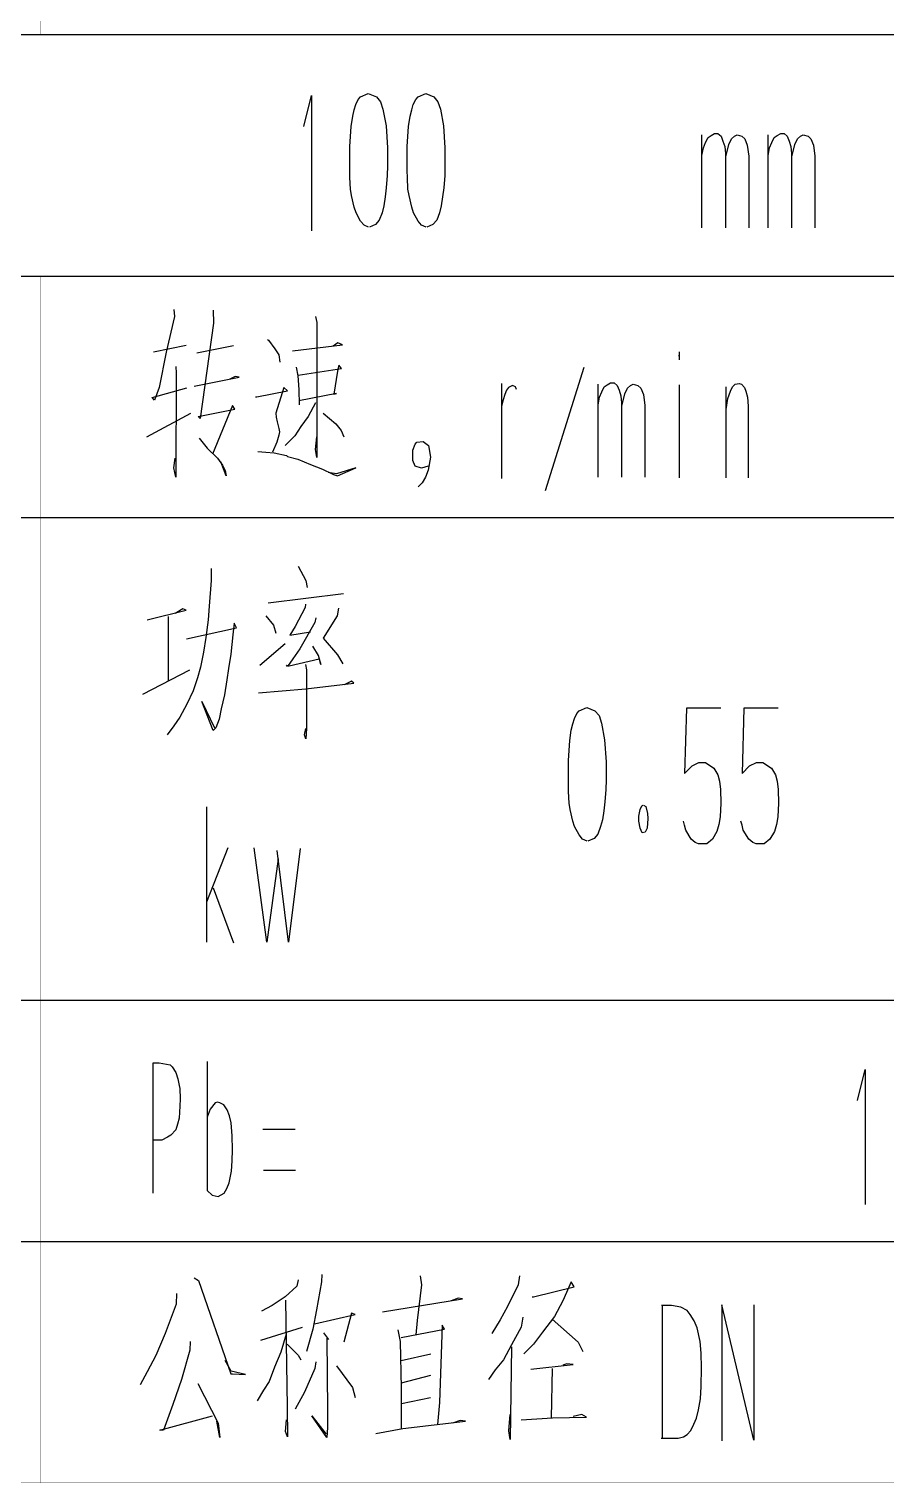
# Model space of a CAD drawing. Extents: x 0 to 2376, y 0 to 3364.
# Drawn here: x 1934.7 to 2034, y 2346.8 to 2515.4 of the extents above; entities that cross this region are included whole.
import ezdxf

# ---------------------------------------------------------------- set-up
doc = ezdxf.new("R2010")
doc.units = 0
doc.header["$MEASUREMENT"] = 0
doc.layers.add('6', color=7, linetype='Continuous')
doc.layers.add('8', color=7, linetype='Continuous')

# ---------------------------------------------------------------- blocks, each defined once
blk = doc.blocks.new('BLKENT81')
at = {"layer": '8', "color": 2, "linetype": 'Continuous'}
for p, q in [((1955.79, 2452.87), (1955.79, 2451.46)), ((1965.88, 2453.11), (1966.77, 2451.46)), ((1955.79, 2451.46), (1955.53, 2448.48)), ((1966.77, 2451.46), (1966.92, 2450.67)), ((1962.38, 2448.87), (1971.11, 2449.97)), ((1948.36, 2446.91), (1952.86, 2448.01)), ((1950.77, 2447.3), (1950.77, 2439.77)), ((1952.49, 2448.16), (1951.6, 2447.62)), ((1952.86, 2448.01), (1952.49, 2448.16)), ((1955.53, 2448.48), (1955.42, 2446.91)), ((1962.11, 2447.38), (1963, 2446.28)), ((1966.66, 2448.32), (1965.51, 2446.13)), ((1966.72, 2448.71), (1966.66, 2448.32)), ((1970.38, 2447.38), (1968.75, 2444.79)), ((1970.53, 2448.24), (1970.38, 2447.38)), ((1952.91, 2444.71), (1958.72, 2445.97)), ((1955.42, 2446.91), (1955.16, 2444.87)), ((1958.45, 2446.52), (1958.3, 2445.18)), ((1958.72, 2445.97), (1958.45, 2446.52)), ((1963, 2446.28), (1963.26, 2445.34)), ((1965.51, 2446.13), (1964.89, 2445.11)), ((1967.81, 2446.6), (1966.04, 2443.54)), ((1967.92, 2447.15), (1967.81, 2446.6)), ((1955.16, 2444.87), (1954.9, 2443.15)), ((1958.3, 2445.18), (1958.04, 2442.91)), ((1961.43, 2441.66), (1964.36, 2444.16)), ((1964.89, 2445.11), (1967.29, 2445.5)), ((1968.75, 2444.79), (1970.43, 2442.83)), ((1954.9, 2443.15), (1954.53, 2441.42)), ((1958.04, 2442.91), (1957.77, 2441.26)), ((1965.25, 2442.36), (1964.62, 2441.5)), ((1964.83, 2441.58), (1968.28, 2442.36)), ((1966.04, 2443.54), (1965.25, 2442.36)), ((1968.23, 2442.75), (1967.55, 2443.85)), ((1968.49, 2441.73), (1968.23, 2442.75)), ((1968.28, 2442.36), (1968.49, 2441.73)), ((1970.43, 2442.83), (1971.06, 2441.81)), ((1947.84, 2438.28), (1953.28, 2441.11)), ((1954.53, 2441.42), (1954.17, 2440.16)), ((1957.77, 2441.26), (1957.57, 2439.93)), ((1964.62, 2441.5), (1964.52, 2441.66)), ((1964.52, 2441.66), (1964.83, 2441.58)), ((1966.72, 2441.73), (1966.82, 2441.11)), ((1966.82, 2441.11), (1966.82, 2434.28)), ((1954.17, 2440.16), (1953.7, 2438.67)), ((1957.57, 2439.93), (1957.3, 2438.2)), ((1961.28, 2438.44), (1966.77, 2438.91)), ((1966.77, 2438.91), (1972.31, 2439.54)), ((1972.05, 2439.77), (1971.21, 2439.38)), ((1972.31, 2439.54), (1972.05, 2439.77)), ((1953.7, 2438.67), (1952.96, 2437.11)), ((1956, 2434.05), (1954.69, 2437.42)), ((1954.69, 2437.42), (1956.15, 2434.36)), ((1957.3, 2438.2), (1956.94, 2436.56)), ((1952.13, 2435.62), (1951.45, 2434.6)), ((1952.96, 2437.11), (1952.13, 2435.62)), ((1956.94, 2436.56), (1956.68, 2435.38)), ((1951.45, 2434.6), (1950.66, 2433.58)), ((1956.31, 2434.36), (1956, 2434.05)), ((1956.68, 2435.38), (1956.31, 2434.36)), ((1966.61, 2433.58), (1966.77, 2434.28)), ((1966.82, 2434.28), (1966.77, 2433.11)), ((1966.77, 2433.11), (1966.61, 2433.58)), ((1955.24, 2425.19), (1955.24, 2409.51)), ((1957.72, 2420.47), (1955.24, 2414.15)), ((1962.24, 2409.51), (1960.75, 2420.47)), ((1966.11, 2420.39), (1964.75, 2409.51)), ((1963.53, 2419.19), (1962.24, 2409.51)), ((1964.75, 2409.51), (1963.42, 2420.15)), ((1956.02, 2415.83), (1958.35, 2409.43))]:
    blk.add_line(p, q, dxfattribs=at)

msp = doc.modelspace()

# ---------------------------------------------------------------- linework, layer by layer
at = {"layer": '6'}
for p, q in [((1616, 2514.79), (2336, 2514.79)), ((1966.52, 2504.13), (1967.4, 2507.73)), ((1967.4, 2507.73), (1967.4, 2492.05)), ((1972.37, 2506.05), (1972.55, 2506.69)), ((1972.55, 2506.69), (1972.84, 2507.25)), ((1972.84, 2507.25), (1973.1, 2507.57)), ((1973.1, 2507.57), (1973.99, 2507.97)), ((1973.99, 2507.97), (1974.93, 2507.57)), ((1974.93, 2507.57), (1975.4, 2507.01)), ((1975.4, 2507.01), (1975.69, 2506.13)), ((1979.04, 2506.05), (1979.22, 2506.69)), ((1979.22, 2506.69), (1979.51, 2507.25)), ((1979.51, 2507.25), (1979.77, 2507.57)), ((1979.77, 2507.57), (1980.66, 2507.97)), ((1980.66, 2507.97), (1981.6, 2507.57)), ((1981.6, 2507.57), (1982.07, 2507.01)), ((1982.07, 2507.01), (1982.36, 2506.13)), ((1972.01, 2504.13), (1972.19, 2505.33)), ((1972.19, 2505.33), (1972.37, 2506.05)), ((1975.69, 2506.13), (1976.06, 2504.21)), ((1978.67, 2504.13), (1978.86, 2505.33)), ((1978.86, 2505.33), (1979.04, 2506.05)), ((1982.36, 2506.13), (1982.72, 2504.21)), ((1971.85, 2501.81), (1972.01, 2504.13)), ((1976.06, 2504.21), (1976.21, 2501.65)), ((1978.52, 2501.81), (1978.67, 2504.13)), ((1982.72, 2504.21), (1982.88, 2501.65)), ((2012.7, 2492.37), (2012.7, 2503.17)), ((2013.41, 2502.85), (2013.75, 2503.09)), ((2013.75, 2503.09), (2014.17, 2503.33)), ((2014.17, 2503.33), (2014.56, 2503.33)), ((2014.56, 2503.33), (2014.93, 2503.01)), ((2014.93, 2503.01), (2015.14, 2502.45)), ((2016.13, 2502.69), (2016.47, 2503.01)), ((2016.47, 2503.01), (2016.78, 2503.17)), ((2016.78, 2503.17), (2017.33, 2503.01)), ((2017.33, 2503.01), (2017.67, 2502.69)), ((2020.37, 2492.37), (2020.37, 2503.17)), ((2021.08, 2502.85), (2021.42, 2503.09)), ((2021.42, 2503.09), (2021.83, 2503.33)), ((2021.83, 2503.33), (2022.23, 2503.33)), ((2022.23, 2503.33), (2022.59, 2503.01)), ((2022.59, 2503.01), (2022.8, 2502.45)), ((2023.8, 2502.69), (2024.14, 2503.01)), ((2024.14, 2503.01), (2024.45, 2503.17)), ((2024.45, 2503.17), (2025, 2503.01)), ((2025, 2503.01), (2025.34, 2502.69)), ((1971.85, 2499.01), (1971.85, 2501.81)), ((1976.21, 2501.65), (1976.21, 2499.57)), ((1978.52, 2499.01), (1978.52, 2501.81)), ((1982.88, 2501.65), (1982.88, 2499.57)), ((2012.7, 2500.77), (2012.89, 2501.65)), ((2012.89, 2501.65), (2013.12, 2502.29)), ((2013.12, 2502.29), (2013.41, 2502.85)), ((2015.14, 2502.45), (2015.34, 2501.81)), ((2015.34, 2501.81), (2015.42, 2501.01)), ((2015.45, 2500.61), (2015.81, 2502.05)), ((2015.81, 2502.05), (2016.13, 2502.69)), ((2017.67, 2502.69), (2017.96, 2501.97)), ((2017.96, 2501.97), (2018.12, 2500.69)), ((2020.37, 2500.77), (2020.55, 2501.65)), ((2020.55, 2501.65), (2020.79, 2502.29)), ((2020.79, 2502.29), (2021.08, 2502.85)), ((2022.8, 2502.45), (2023.01, 2501.81)), ((2023.01, 2501.81), (2023.09, 2501.01)), ((2023.12, 2500.61), (2023.48, 2502.05)), ((2023.48, 2502.05), (2023.8, 2502.69)), ((2025.34, 2502.69), (2025.63, 2501.97)), ((2025.63, 2501.97), (2025.78, 2500.69)), ((2015.42, 2501.01), (2015.42, 2492.37)), ((2018.12, 2500.69), (2018.12, 2492.37)), ((2023.09, 2501.01), (2023.09, 2492.37)), ((2025.78, 2500.69), (2025.78, 2492.37)), ((1971.87, 2498.21), (1971.85, 2499.01)), ((1971.93, 2496.85), (1971.87, 2498.21)), ((1976.19, 2498.45), (1976.08, 2497.01)), ((1976.21, 2499.57), (1976.19, 2498.45)), ((1978.54, 2498.21), (1978.52, 2499.01)), ((1978.59, 2496.85), (1978.54, 2498.21)), ((1982.86, 2498.45), (1982.75, 2497.01)), ((1982.88, 2499.57), (1982.86, 2498.45)), ((1972.06, 2496.13), (1971.93, 2496.85)), ((1976.08, 2497.01), (1975.95, 2495.97)), ((1978.72, 2496.13), (1978.59, 2496.85)), ((1982.75, 2497.01), (1982.62, 2495.97)), ((1972.37, 2494.77), (1972.06, 2496.13)), ((1972.58, 2494.13), (1972.37, 2494.77)), ((1975.8, 2494.93), (1975.59, 2494.13)), ((1975.95, 2495.97), (1975.8, 2494.93)), ((1979.04, 2494.77), (1978.72, 2496.13)), ((1979.25, 2494.13), (1979.04, 2494.77)), ((1982.46, 2494.93), (1982.25, 2494.13)), ((1982.62, 2495.97), (1982.46, 2494.93)), ((1973.1, 2493.17), (1972.58, 2494.13)), ((1973.5, 2492.69), (1973.1, 2493.17)), ((1975.27, 2493.25), (1974.83, 2492.77)), ((1975.59, 2494.13), (1975.27, 2493.25)), ((1979.77, 2493.17), (1979.25, 2494.13)), ((1980.16, 2492.69), (1979.77, 2493.17)), ((1981.94, 2493.25), (1981.5, 2492.77)), ((1982.25, 2494.13), (1981.94, 2493.25)), ((1974.02, 2492.45), (1973.5, 2492.69)), ((1974.83, 2492.77), (1974.12, 2492.45)), ((1980.69, 2492.45), (1980.16, 2492.69)), ((1981.5, 2492.77), (1980.79, 2492.45)), ((1736, 2486.79), (2336, 2486.79)), ((1951.45, 2482.89), (1951.5, 2482.11)), ((1956, 2482.82), (1956.05, 2481.33)), ((1951.5, 2482.11), (1950.56, 2477.95)), ((1956.05, 2481.33), (1954.48, 2470.27)), ((1967.87, 2482.11), (1968.02, 2481.4)), ((1968.02, 2481.4), (1968.02, 2465.72)), ((1962.32, 2479.44), (1962.43, 2479.36)), ((1962.43, 2479.36), (1963.16, 2478.34)), ((1952.86, 2478.74), (1949.09, 2477.95)), ((1950.56, 2477.95), (1949.72, 2473.87)), ((1954.11, 2477.87), (1958.35, 2478.74)), ((1963.16, 2478.34), (1963.63, 2477.64)), ((1965.2, 2478.11), (1971, 2478.82)), ((1970.48, 2479.05), (1969.91, 2478.66)), ((1971, 2478.82), (1970.48, 2479.05)), ((2010.06, 2478.01), (2010.06, 2477.05)), ((1951.66, 2476.31), (1951.71, 2475.52)), ((1963.63, 2477.64), (1963.74, 2476.78)), ((1965.62, 2476.23), (1965.83, 2475.21)), ((1965.88, 2475.29), (1970.9, 2476.07)), ((1970.58, 2476.46), (1970.43, 2475.76)), ((1970.9, 2476.07), (1970.58, 2476.46)), ((1999, 2476.17), (1994.53, 2461.85)), ((2010.11, 2477.53), (2009.96, 2477.53)), ((1951.71, 2475.52), (1951.66, 2463.44)), ((1953.8, 2474.03), (1959.03, 2475.05)), ((1958.56, 2475.13), (1957.93, 2474.82)), ((1959.03, 2475.05), (1958.56, 2475.13)), ((1965.83, 2475.21), (1965.93, 2473.64)), ((1970.43, 2475.76), (1970.01, 2473.09)), ((1989.46, 2474.33), (1989.46, 2463.29)), ((2001.7, 2474.17), (2002.11, 2474.41)), ((2002.11, 2474.41), (2002.51, 2474.41)), ((2002.51, 2474.41), (2002.87, 2474.09)), ((2016.57, 2474.25), (2017.02, 2474.33)), ((2017.02, 2474.33), (2017.3, 2474.25)), ((1948.94, 2472.7), (1952.96, 2473.8)), ((1949.2, 2472.38), (1948.94, 2472.7)), ((1949.72, 2473.87), (1949.2, 2472.38)), ((1960.91, 2472.78), (1961.07, 2472.78)), ((1961.07, 2472.78), (1964.62, 2473.48)), ((1964.21, 2473.87), (1963.26, 2470.89)), ((1964.62, 2473.48), (1964.21, 2473.87)), ((1965.93, 2473.64), (1965.98, 2471.84)), ((1970.32, 2473.17), (1965.93, 2472.31)), ((1970.01, 2473.09), (1970.32, 2473.17)), ((1989.85, 2473.05), (1989.64, 2472.41)), ((1990.04, 2473.53), (1989.85, 2473.05)), ((1990.27, 2473.85), (1990.04, 2473.53)), ((1990.74, 2474.09), (1990.27, 2473.85)), ((1991.06, 2473.93), (1990.74, 2474.09)), ((1991.19, 2473.61), (1991.06, 2473.93)), ((2000.65, 2463.45), (2000.65, 2474.25)), ((2000.65, 2471.85), (2000.83, 2472.73)), ((2000.83, 2472.73), (2001.07, 2473.37)), ((2001.07, 2473.37), (2001.36, 2473.93)), ((2001.36, 2473.93), (2001.7, 2474.17)), ((2002.87, 2474.09), (2003.08, 2473.53)), ((2003.08, 2473.53), (2003.29, 2472.89)), ((2003.29, 2472.89), (2003.37, 2472.09)), ((2003.4, 2471.69), (2003.76, 2473.13)), ((2003.76, 2473.13), (2004.08, 2473.77)), ((2004.08, 2473.77), (2004.41, 2474.09)), ((2004.41, 2474.09), (2004.73, 2474.25)), ((2004.73, 2474.25), (2005.28, 2474.09)), ((2005.28, 2474.09), (2005.62, 2473.77)), ((2005.62, 2473.77), (2005.91, 2473.05)), ((2005.91, 2473.05), (2006.06, 2471.77)), ((2010.06, 2474.17), (2010.06, 2463.37)), ((2015.5, 2463.37), (2015.5, 2473.93)), ((2015.71, 2472.57), (2016, 2473.45)), ((2016, 2473.45), (2016.23, 2473.93)), ((2016.23, 2473.93), (2016.57, 2474.25)), ((2017.3, 2474.25), (2017.62, 2473.85)), ((2017.62, 2473.85), (2017.8, 2473.45)), ((2017.8, 2473.45), (2017.98, 2472.73)), ((2017.98, 2472.73), (2018.06, 2471.69)), ((1954.27, 2470.5), (1958.51, 2471.36)), ((1958.24, 2471.76), (1955.94, 2466.11)), ((1958.51, 2471.36), (1958.24, 2471.76)), ((1967.87, 2472.07), (1967.03, 2470.5)), ((1989.64, 2472.41), (1989.46, 2471.69)), ((2003.37, 2472.09), (2003.37, 2463.45)), ((2006.06, 2471.77), (2006.06, 2463.45)), ((2015.5, 2471.29), (2015.71, 2472.57)), ((2018.06, 2471.69), (2018.06, 2463.37)), ((1948.31, 2468.15), (1953.43, 2470.89)), ((1954.48, 2470.27), (1954.27, 2470.5)), ((1963.26, 2470.89), (1963.32, 2470.42)), ((1963.32, 2470.42), (1963.42, 2469.87)), ((1963.42, 2469.87), (1963.63, 2469.09)), ((1966.19, 2469.33), (1965.46, 2468.23)), ((1967.03, 2470.5), (1966.19, 2469.33)), ((1968.75, 2470.89), (1970.22, 2469.64)), ((1970.22, 2469.64), (1970.85, 2468.85)), ((1954.38, 2467.99), (1955.32, 2466.82)), ((1963.63, 2468.31), (1963.37, 2467.52)), ((1963.63, 2469.09), (1963.68, 2468.7)), ((1963.68, 2468.7), (1963.63, 2468.31)), ((1964.83, 2467.6), (1964.36, 2467.13)), ((1965.46, 2468.23), (1964.83, 2467.6)), ((1967.87, 2466.66), (1968.02, 2468.15)), ((1970.85, 2468.85), (1971.16, 2468.15)), ((1979.63, 2467.53), (1980.36, 2467.61)), ((1980.36, 2467.61), (1980.99, 2467.13)), ((1955.32, 2466.82), (1956.52, 2465.64)), ((1961.17, 2466.42), (1962.11, 2466.34)), ((1962.11, 2466.34), (1963.06, 2466.27)), ((1963.37, 2467.52), (1962.9, 2466.34)), ((1963.06, 2466.27), (1964.52, 2465.95)), ((1964.52, 2465.95), (1964.62, 2465.87)), ((1964.62, 2465.87), (1965.83, 2465.56)), ((1968.02, 2465.72), (1967.87, 2466.66)), ((1979.16, 2466.57), (1979.42, 2467.29)), ((1979.16, 2465.37), (1979.16, 2466.57)), ((1979.42, 2467.29), (1979.63, 2467.53)), ((1980.99, 2467.13), (1981.2, 2465.77)), ((1951.45, 2464.54), (1951.6, 2465.64)), ((1951.66, 2463.44), (1951.45, 2464.54)), ((1956.52, 2465.64), (1957.09, 2464.85)), ((1957.51, 2463.6), (1956.89, 2465.25)), ((1957.09, 2464.85), (1957.41, 2464.23)), ((1957.41, 2464.23), (1957.51, 2463.6)), ((1965.83, 2465.56), (1967.29, 2464.93)), ((1967.29, 2464.93), (1968.7, 2464.38)), ((1968.7, 2464.38), (1969.8, 2463.84)), ((1972.57, 2464.54), (1970.32, 2463.84)), ((1970.43, 2463.6), (1972.57, 2464.54)), ((1979.42, 2464.73), (1979.16, 2465.37)), ((1980.15, 2464.49), (1979.42, 2464.73)), ((1980.94, 2464.73), (1980.15, 2464.49)), ((1980.94, 2464.25), (1980.62, 2463.45)), ((1981.2, 2465.77), (1980.94, 2464.25)), ((1970.32, 2463.84), (1969.33, 2463.99)), ((1969.8, 2463.84), (1969.96, 2463.76)), ((1969.96, 2463.76), (1970.43, 2463.6)), ((1980.26, 2462.81), (1979.79, 2462.33)), ((1980.62, 2463.45), (1980.26, 2462.81)), ((1616, 2458.79), (2136, 2458.79)), ((1997.91, 2435.47), (1998.2, 2436.03)), ((1998.2, 2436.03), (1998.46, 2436.35)), ((1998.46, 2436.35), (1999.35, 2436.75)), ((1999.35, 2436.75), (2000.29, 2436.35)), ((2000.29, 2436.35), (2000.76, 2435.79)), ((2000.76, 2435.79), (2001.05, 2434.91)), ((2010.9, 2436.67), (2010.69, 2429.07)), ((2014.88, 2436.67), (2010.9, 2436.67)), ((2017.57, 2436.67), (2017.36, 2429.07)), ((2021.54, 2436.67), (2017.57, 2436.67)), ((1997.36, 2432.91), (1997.54, 2434.11)), ((1997.54, 2434.11), (1997.73, 2434.83)), ((1997.73, 2434.83), (1997.91, 2435.47)), ((2001.05, 2434.91), (2001.41, 2432.99)), ((1997.2, 2430.59), (1997.36, 2432.91)), ((2001.41, 2432.99), (2001.57, 2430.43)), ((1997.2, 2427.79), (1997.2, 2430.59)), ((2001.57, 2430.43), (2001.57, 2428.35)), ((2010.69, 2429.07), (2011.56, 2429.95)), ((2011.56, 2429.95), (2012.34, 2430.35)), ((2012.34, 2430.35), (2013.1, 2430.35)), ((2013.1, 2430.35), (2014.09, 2429.71)), ((2014.09, 2429.71), (2014.56, 2428.91)), ((2014.56, 2428.91), (2014.74, 2428.19)), ((2017.36, 2429.07), (2018.22, 2429.95)), ((2018.22, 2429.95), (2019.01, 2430.35)), ((2019.01, 2430.35), (2019.76, 2430.35)), ((2019.76, 2430.35), (2020.76, 2429.71)), ((2020.76, 2429.71), (2021.23, 2428.91)), ((2021.23, 2428.91), (2021.41, 2428.19)), ((1997.23, 2426.99), (1997.2, 2427.79)), ((2001.54, 2427.23), (2001.44, 2425.79)), ((2001.57, 2428.35), (2001.54, 2427.23)), ((2014.74, 2428.19), (2014.85, 2427.23)), ((2014.85, 2427.23), (2014.9, 2425.63)), ((2021.41, 2428.19), (2021.52, 2427.23)), ((2021.52, 2427.23), (2021.57, 2425.63)), ((1997.28, 2425.63), (1997.23, 2426.99)), ((1997.41, 2424.91), (1997.28, 2425.63)), ((2001.44, 2425.79), (2001.31, 2424.75)), ((2005.73, 2425.31), (2005.86, 2425.39)), ((2005.91, 2425.39), (2006.2, 2425.23)), ((2014.9, 2425.63), (2014.82, 2424.03)), ((2021.57, 2425.63), (2021.49, 2424.03)), ((1997.73, 2423.55), (1997.41, 2424.91)), ((2001.15, 2423.71), (2000.94, 2422.91)), ((2001.31, 2424.75), (2001.15, 2423.71)), ((2005.39, 2424.11), (2005.44, 2424.51)), ((2005.39, 2423.55), (2005.39, 2424.11)), ((2005.44, 2424.51), (2005.52, 2424.91)), ((2005.52, 2424.91), (2005.73, 2425.31)), ((2006.2, 2425.23), (2006.38, 2424.43)), ((2006.43, 2423.87), (2006.35, 2422.75)), ((2006.38, 2424.43), (2006.43, 2423.87)), ((2014.82, 2424.03), (2014.67, 2423.15)), ((2021.49, 2424.03), (2021.33, 2423.15)), ((1997.93, 2422.91), (1997.73, 2423.55)), ((1998.46, 2421.95), (1997.93, 2422.91)), ((2000.63, 2422.03), (2000.18, 2421.55)), ((2000.94, 2422.91), (2000.63, 2422.03)), ((2005.52, 2422.75), (2005.39, 2423.55)), ((2005.75, 2422.19), (2005.52, 2422.75)), ((2006.12, 2422.27), (2005.75, 2422.19)), ((2006.35, 2422.75), (2006.12, 2422.27)), ((2010.69, 2423.07), (2010.54, 2423.55)), ((2010.82, 2422.51), (2010.69, 2423.07)), ((2011.45, 2421.47), (2010.82, 2422.51)), ((2014.43, 2422.35), (2013.91, 2421.47)), ((2014.67, 2423.15), (2014.43, 2422.35)), ((2017.36, 2423.07), (2017.2, 2423.55)), ((2017.49, 2422.51), (2017.36, 2423.07)), ((2018.12, 2421.47), (2017.49, 2422.51)), ((2021.1, 2422.35), (2020.58, 2421.47)), ((2021.33, 2423.15), (2021.1, 2422.35)), ((1998.85, 2421.47), (1998.46, 2421.95)), ((1999.37, 2421.23), (1998.85, 2421.47)), ((2000.18, 2421.55), (1999.48, 2421.23)), ((2011.92, 2421.07), (2011.45, 2421.47)), ((2012.31, 2420.91), (2011.92, 2421.07)), ((2013.25, 2420.91), (2012.31, 2420.91)), ((2013.91, 2421.47), (2013.25, 2420.91)), ((2018.59, 2421.07), (2018.12, 2421.47)), ((2018.98, 2420.91), (2018.59, 2421.07)), ((2019.92, 2420.91), (2018.98, 2420.91)), ((2020.58, 2421.47), (2019.92, 2420.91)), ((1616, 2402.79), (2336, 2402.79)), ((1949.04, 2380.39), (1949.04, 2395.51)), ((1949.04, 2395.51), (1949.72, 2395.51)), ((1949.72, 2395.51), (1951, 2395.27)), ((1951, 2395.27), (1951.26, 2395.03)), ((1951.26, 2395.03), (1951.66, 2394.39)), ((1955.32, 2395.67), (1955.32, 2380.71)), ((1951.66, 2394.39), (1951.92, 2393.67)), ((1951.92, 2393.67), (1952.07, 2392.87)), ((2030.73, 2391.14), (2031.62, 2394.74)), ((2031.62, 2394.74), (2031.62, 2379.06)), ((1952.07, 2392.87), (1952.13, 2392.55)), ((1952.13, 2392.55), (1952.18, 2391.35)), ((1952.15, 2390.47), (1952.05, 2389.11)), ((1952.18, 2391.35), (1952.15, 2390.47)), ((1955.66, 2390.15), (1955.32, 2389.19)), ((1956.23, 2390.87), (1955.66, 2390.15)), ((1956.52, 2390.95), (1956.23, 2390.87)), ((1956.78, 2390.87), (1956.52, 2390.95)), ((1957.23, 2390.63), (1956.78, 2390.87)), ((1957.64, 2390.07), (1957.23, 2390.63)), ((1957.91, 2389.35), (1957.64, 2390.07)), ((1951.87, 2388.39), (1951.66, 2387.75)), ((1952.05, 2389.11), (1951.87, 2388.39)), ((1958.09, 2388.55), (1957.91, 2389.35)), ((1958.19, 2387.03), (1958.09, 2388.55)), ((1950.69, 2386.87), (1950.04, 2386.55)), ((1951.11, 2387.11), (1950.69, 2386.87)), ((1951.66, 2387.75), (1951.11, 2387.11)), ((1958.24, 2385.43), (1958.19, 2387.03)), ((1961.77, 2387.83), (1965.51, 2387.83)), ((1950.04, 2386.55), (1949.04, 2386.55)), ((1958.19, 2384.15), (1958.24, 2385.43)), ((1958.11, 2382.95), (1958.19, 2384.15)), ((1957.59, 2380.95), (1957.85, 2381.59)), ((1957.85, 2381.59), (1958.11, 2382.95)), ((1965.54, 2383.03), (1961.83, 2383.03)), ((1955.32, 2380.71), (1955.87, 2380.15)), ((1955.87, 2380.15), (1956.57, 2379.99)), ((1956.57, 2379.99), (1957.28, 2380.39)), ((1957.28, 2380.39), (1957.59, 2380.95)), ((1736, 2374.79), (2336, 2374.79)), ((1953.8, 2370.56), (1954.32, 2370.24)), ((1954.32, 2370.24), (1958.04, 2359.42)), ((1965.88, 2370.32), (1965.72, 2369.61)), ((1968.55, 2370.09), (1967.97, 2366.87)), ((1968.6, 2370.95), (1968.55, 2370.09)), ((1980.15, 2369.77), (1979.68, 2365.61)), ((1980, 2370.79), (1980.15, 2369.77)), ((1991.4, 2369.77), (1990.14, 2367.26)), ((1991.55, 2370.79), (1991.4, 2369.77)), ((1997.51, 2370.09), (1996.57, 2367.89)), ((1997.88, 2369.54), (1997.51, 2370.09)), ((1951.76, 2368.75), (1951.71, 2367.5)), ((1964.36, 2368.36), (1962.85, 2367.34)), ((1965.72, 2369.61), (1964.36, 2368.36)), ((1975.66, 2366.63), (1984.91, 2368.12)), ((1984.44, 2368.2), (1983.6, 2367.89)), ((1984.91, 2368.12), (1984.44, 2368.2)), ((1993.02, 2368.36), (1993.17, 2368.36)), ((1993.17, 2368.36), (1997.88, 2369.54)), ((1951.71, 2367.5), (1950.45, 2364.12)), ((1962.85, 2367.34), (1961.59, 2366.71)), ((1964.41, 2367.97), (1964.57, 2355.58)), ((1967.97, 2366.87), (1967.55, 2364.6)), ((1972.05, 2366.48), (1971.16, 2363.1)), ((1972.47, 2366.32), (1972.05, 2366.48)), ((1990.14, 2367.26), (1989.3, 2365.69)), ((1996.57, 2367.89), (1995.58, 2366.09)), ((2009.17, 2367.34), (2008.02, 2367.34)), ((2008.08, 2367.34), (2008.08, 2351.98)), ((2010.24, 2367.18), (2009.17, 2367.34)), ((2010.98, 2366.78), (2010.24, 2367.18)), ((2011.34, 2366.3), (2010.98, 2366.78)), ((2018.72, 2351.74), (2015, 2367.42)), ((2015, 2367.42), (2015, 2351.66)), ((2018.72, 2367.42), (2018.72, 2351.74)), ((1961.54, 2363.34), (1966.35, 2364.83)), ((1967.76, 2365.22), (1972.47, 2366.32)), ((1979.68, 2365.61), (1979.53, 2363.97)), ((1982.56, 2365.07), (1982.24, 2356.12)), ((1982.82, 2364.6), (1982.56, 2365.07)), ((1989.3, 2365.69), (1988.31, 2364.12)), ((1991.71, 2364.83), (1990.61, 2362.79)), ((1991.92, 2366.01), (1991.71, 2364.83)), ((1995.58, 2366.09), (1994.22, 2364.28)), ((1995.32, 2365.77), (1998.35, 2363.1)), ((2011.81, 2365.58), (2011.34, 2366.3)), ((2012.13, 2364.78), (2011.81, 2365.58)), ((2012.49, 2363.18), (2012.13, 2364.78)), ((1950.45, 2364.12), (1949.36, 2361.54)), ((1953.33, 2363.18), (1953.28, 2362.16)), ((1964.47, 2364.05), (1963.84, 2361.93)), ((1967.55, 2364.6), (1966.82, 2362.01)), ((1968.81, 2364.2), (1969.38, 2363.42)), ((1969.38, 2363.42), (1969.17, 2363.58)), ((1969.17, 2363.58), (1969.28, 2355.18)), ((1977.43, 2364.52), (1977.7, 2363.18)), ((1977.7, 2363.18), (1977.8, 2357.77)), ((1977.8, 2363.65), (1982.82, 2364.6)), ((1994.22, 2364.28), (1993.17, 2362.87)), ((1998.35, 2363.1), (1998.87, 2362.01)), ((2012.6, 2361.82), (2012.49, 2363.18)), ((1949.36, 2361.54), (1948.36, 2359.65)), ((1953.28, 2362.16), (1952.34, 2358.79)), ((1963.84, 2361.93), (1963.11, 2360.2)), ((1964.57, 2362.87), (1965.88, 2361.61)), ((1965.88, 2361.61), (1966.19, 2361.07)), ((1977.8, 2360.99), (1981.25, 2361.77)), ((1990.61, 2362.79), (1989.67, 2361.07)), ((1990.61, 2362.56), (1990.45, 2351.81)), ((1993.17, 2362.87), (1992.02, 2361.77)), ((2012.65, 2360.14), (2012.6, 2361.82)), ((1948.36, 2359.65), (1947.53, 2358.16)), ((1958.09, 2359.73), (1957.41, 2360.99)), ((1959.76, 2359.34), (1958.09, 2359.73)), ((1963.11, 2360.2), (1962.48, 2358.56)), ((1967.81, 2360.05), (1966.61, 2357.3)), ((1967.92, 2360.83), (1967.81, 2360.05)), ((1970.32, 2360.36), (1972.15, 2357.85)), ((1988.73, 2359.89), (1987.94, 2358.79)), ((1989.67, 2361.07), (1988.73, 2359.89)), ((1992.86, 2359.97), (1997.77, 2360.52)), ((1995.32, 2360.05), (1995.21, 2354.32)), ((1997.04, 2360.6), (1996.57, 2360.44)), ((1997.77, 2360.52), (1997.04, 2360.6)), ((2012.62, 2357.98), (2012.65, 2360.14)), ((1952.34, 2358.79), (1951.34, 2355.89)), ((1954.22, 2358.32), (1956.57, 2353.69)), ((1958.04, 2359.42), (1958.24, 2359.42)), ((1958.24, 2359.42), (1959.76, 2359.34)), ((1962.48, 2358.56), (1961.85, 2357.54)), ((1977.85, 2358.4), (1981.25, 2359.26)), ((2012.52, 2356.54), (2012.62, 2357.98)), ((1961.85, 2357.54), (1961.12, 2356.28)), ((1966.61, 2357.3), (1965.51, 2355.34)), ((1972.15, 2357.85), (1972.47, 2356.67)), ((1977.8, 2357.77), (1977.8, 2353.07)), ((1977.85, 2355.97), (1981.2, 2356.67)), ((2012.31, 2355.26), (2012.52, 2356.54)), ((1949.83, 2352.91), (1955.94, 2354.56)), ((1951.34, 2355.89), (1950.24, 2352.91)), ((1964.57, 2355.58), (1964.62, 2352.12)), ((1969.17, 2352.05), (1967.45, 2354.56)), ((1967.45, 2354.56), (1969.12, 2352.44)), ((1969.28, 2355.18), (1969.28, 2353.22)), ((1982.24, 2356.12), (1982.04, 2353.54)), ((1990.3, 2352.83), (1990.45, 2354.71)), ((1998.77, 2354.71), (1997.77, 2354.48)), ((1999.29, 2354.4), (1998.77, 2354.71)), ((2012.08, 2354.3), (2012.31, 2355.26)), ((1950.24, 2352.91), (1949.83, 2352.91)), ((1956.78, 2352.05), (1956.41, 2353.93)), ((1956.57, 2353.69), (1956.78, 2352.05)), ((1964.41, 2352.75), (1964.52, 2354.09)), ((1969.28, 2353.22), (1969.17, 2352.05)), ((1974.87, 2352.52), (1978.01, 2353.07)), ((1978.01, 2353.07), (1985.28, 2353.93)), ((1984.65, 2354.01), (1983.76, 2353.69)), ((1985.28, 2353.93), (1984.65, 2354.01)), ((1991.71, 2354.09), (1995.37, 2354.32)), ((1995.37, 2354.32), (1999.29, 2354.4)), ((2011, 2352.38), (2011.4, 2352.86)), ((2011.4, 2352.86), (2011.76, 2353.58)), ((2011.76, 2353.58), (2012.08, 2354.3)), ((1964.62, 2352.12), (1964.41, 2352.75)), ((1990.45, 2351.81), (1990.3, 2352.83)), ((2007.97, 2351.98), (2009.93, 2351.98)), ((2009.93, 2351.98), (2010.56, 2352.14)), ((2010.56, 2352.14), (2011, 2352.38))]:
    msp.add_line(p, q, dxfattribs=at)
at = {"layer": '6', "const_width": 0.03}
for points in [[(1936, 2822.79), (1936, 2514.79)], [(2032, 2514.79), (2032, 2486.79)], [(1936, 2402.79), (1936, 2486.79)], [(2032, 2458.79), (2032, 2486.79)], [(1983.59, 2458.79), (1983.59, 2402.79)], [(2032, 2458.79), (2032, 2402.79)], [(1936, 2346.79), (1936, 2402.79)], [(1616, 2346.79), (2336, 2346.79)]]:
    msp.add_lwpolyline(points, dxfattribs=at)

# ---------------------------------------------------------------- block references
at = {"layer": '6'}
msp.add_blockref('BLKENT81', (0, 0), dxfattribs=at)

doc.saveas('drawing.dxf')
